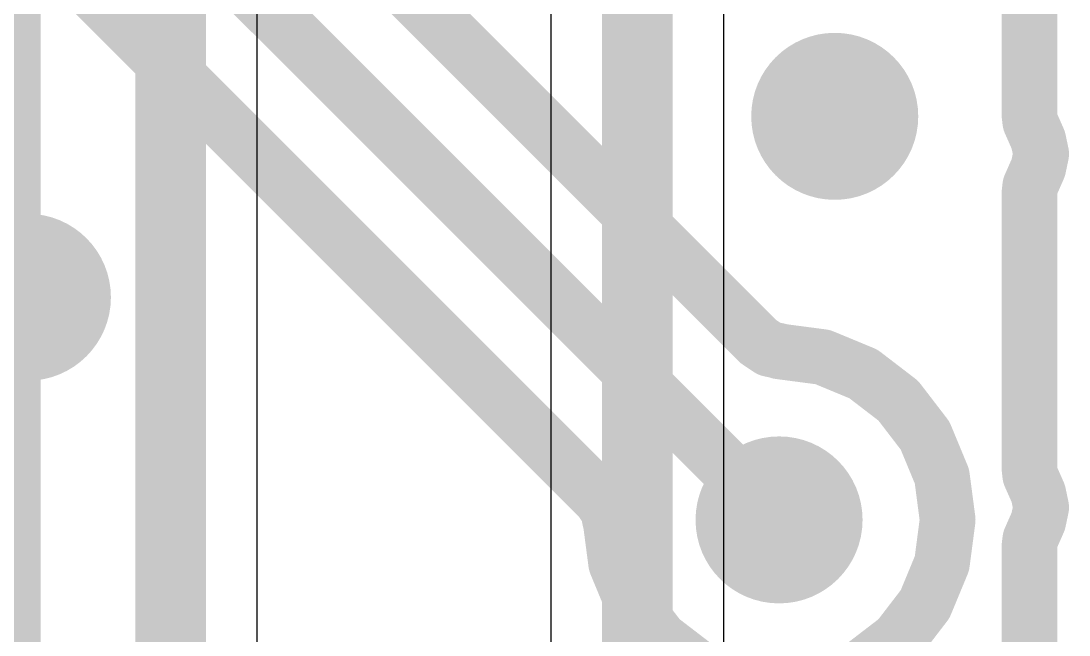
# Model space of a CAD drawing. Header units: inches. Extents: x 0 to 12.4, y -0.6 to 2.2.
# Drawn here: x 2.2088 to 2.357, y 1.256 to 1.3429 of the extents above; entities that cross this region are included whole.
import ezdxf

# ---------------------------------------------------------------- set-up
doc = ezdxf.new("R2010")
doc.units = ezdxf.units.IN
doc.header["$MEASUREMENT"] = 0
doc.layers.add('Bottom Layer', color=5, linetype='Continuous')
doc.layers.add('Dimension', color=6, linetype='Continuous')

msp = doc.modelspace()

# ---------------------------------------------------------------- hatches: boundary and pattern name
at = {"layer": 'Dimension'}
h = msp.add_hatch(color=6, dxfattribs=at)
edge = h.paths.add_edge_path()
edge.add_arc((2.3239116, 1.3294061), 0.011811, 0, 360)
h = msp.add_hatch(color=6, dxfattribs=at)
edge = h.paths.add_edge_path()
edge.add_arc((2.2097383, 1.3038155), 0.011811, 0, 360)
h = msp.add_hatch(color=6, dxfattribs=at)
edge = h.paths.add_edge_path()
edge.add_arc((2.3160376, 1.2723195), 0.011811, 0, 360)
h = msp.add_hatch(color=6, dxfattribs=at)
edge = h.paths.add_edge_path()
edge.add_arc((2.3160376, 1.2723195), 0.011811, 0, 360)

# ---------------------------------------------------------------- linework, layer by layer
at = {"layer": 'Bottom Layer'}
for p, q in [((2.2422351, 0.8030049), (2.2422351, 1.721)), ((2.2837649, 1.6666323), (2.2837649, 1.0479291)), ((2.3082351, 1.0479291), (2.3082351, 1.6666323))]:
    msp.add_line(p, q, dxfattribs=at)
for points in [[(2.23, 0.797937, 0.01, 0.01, 0), (2.23, 1.721, 0.01, 0.01, 0)], [(2.296, 1.010937, 0.01, 0.01, 0), (2.296, 1.681, 0.01, 0.01, 0)], [(2.2065966, 0.6254035, 0.01, 0.01, 0), (2.2065966, 1.4204034, 0.01, 0.01, 0)]]:
    msp.add_lwpolyline(points, format="xyseb", dxfattribs=at)
at = {"layer": 'Dimension'}
for points in [[(2.2239476, 1.3867083, 0.007874, 0.007874, 0), (2.3131026, 1.2975533, 0.007874, 0.007874, 0)], [(2.2136754, 1.3746817, 0.007874, 0.007874, 0), (2.3160376, 1.2723195, 0.007874, 0.007874, 0)], [(2.3514509, 1.3297492, 0.007874, 0.007874, 0), (2.3514509, 1.3684333, 0.007874, 0.007874, 0)], [(2.208574, 1.3574841, 0.007874, 0.007874, 0), (2.2908037, 1.2752545, 0.007874, 0.007874, 0)], [(2.3514509, 1.3297485, 0.007874, 0.007874, 0), (2.3514509, 1.3297492, 0.007874, 0.007874, 0)], [(2.3514509, 1.3297485, 0.007874, 0.007874, 0), (2.351451, 1.3296083, 0.007874, 0.007874, 0)], [(2.351451, 1.3296083, 0.007874, 0.007874, 0), (2.3514672, 1.3294686, 0.007874, 0.007874, 0)], [(2.3514672, 1.3294682, 0.007874, 0.007874, 0), (2.3514672, 1.3294686, 0.007874, 0.007874, 0)], [(2.3514672, 1.3294682, 0.007874, 0.007874, 0), (2.3514818, 1.3293421, 0.007874, 0.007874, 0)], [(2.3514818, 1.3293421, 0.007874, 0.007874, 0), (2.3515657, 1.328619, 0.007874, 0.007874, 0)], [(2.3515657, 1.328619, 0.007874, 0.007874, 0), (2.351714, 1.3282832, 0.007874, 0.007874, 0)], [(2.351714, 1.3282831, 0.007874, 0.007874, 0), (2.351714, 1.3282832, 0.007874, 0.007874, 0)], [(2.351714, 1.3282831, 0.007874, 0.007874, 0), (2.3526943, 1.326063, 0.007874, 0.007874, 0)], [(2.3526943, 1.326063, 0.007874, 0.007874, 0), (2.3531102, 1.3240911, 0.007874, 0.007874, 0)], [(2.3526943, 1.3221192, 0.007874, 0.007874, 0), (2.3531102, 1.3240911, 0.007874, 0.007874, 0)], [(2.351714, 1.3198991, 0.007874, 0.007874, 0), (2.3526943, 1.3221192, 0.007874, 0.007874, 0)], [(2.3515657, 1.3195632, 0.007874, 0.007874, 0), (2.3517139, 1.3198988, 0.007874, 0.007874, 0)], [(2.3517139, 1.3198988, 0.007874, 0.007874, 0), (2.351714, 1.3198991, 0.007874, 0.007874, 0)], [(2.3514509, 1.318574, 0.007874, 0.007874, 0), (2.3514671, 1.3187132, 0.007874, 0.007874, 0)], [(2.3514509, 1.3184333, 0.007874, 0.007874, 0), (2.3514509, 1.318574, 0.007874, 0.007874, 0)], [(2.3514509, 1.2797492, 0.007874, 0.007874, 0), (2.3514509, 1.3184333, 0.007874, 0.007874, 0)], [(2.3514671, 1.3187137, 0.007874, 0.007874, 0), (2.3515234, 1.3191985, 0.007874, 0.007874, 0)], [(2.3514671, 1.3187132, 0.007874, 0.007874, 0), (2.3514671, 1.3187137, 0.007874, 0.007874, 0)], [(2.3515234, 1.3191985, 0.007874, 0.007874, 0), (2.3515657, 1.3195632, 0.007874, 0.007874, 0)], [(2.3131026, 1.2975533, 0.007874, 0.007874, 0), (2.3146856, 1.2964954, 0.007874, 0.007874, 0)], [(2.3146856, 1.2964954, 0.007874, 0.007874, 0), (2.3160454, 1.2962246, 0.007874, 0.007874, 0)], [(2.3160376, 1.2961652, 0.007874, 0.007874, 0), (2.3160454, 1.2962246, 0.007874, 0.007874, 0)], [(2.3160376, 1.2961652, 0.007874, 0.007874, 0), (2.321892, 1.2953945, 0.007874, 0.007874, 0)], [(2.321892, 1.2953945, 0.007874, 0.007874, 0), (2.3218922, 1.2953945, 0.007874, 0.007874, 0)], [(2.3218922, 1.2953945, 0.007874, 0.007874, 0), (2.3222093, 1.2953527, 0.007874, 0.007874, 0)], [(2.3222093, 1.2953527, 0.007874, 0.007874, 0), (2.3225048, 1.2952303, 0.007874, 0.007874, 0)], [(2.3225048, 1.2952303, 0.007874, 0.007874, 0), (2.3225049, 1.2952302, 0.007874, 0.007874, 0)], [(2.3225049, 1.2952302, 0.007874, 0.007874, 0), (2.3276648, 1.2930929, 0.007874, 0.007874, 0)], [(2.3276648, 1.2930929, 0.007874, 0.007874, 0), (2.3279604, 1.2929705, 0.007874, 0.007874, 0)], [(2.3279604, 1.2929705, 0.007874, 0.007874, 0), (2.3328991, 1.2891809, 0.007874, 0.007874, 0)], [(2.3328991, 1.2891809, 0.007874, 0.007874, 0), (2.3366886, 1.2842423, 0.007874, 0.007874, 0)], [(2.3366886, 1.2842423, 0.007874, 0.007874, 0), (2.3390708, 1.2784912, 0.007874, 0.007874, 0)], [(2.3514509, 1.2797485, 0.007874, 0.007874, 0), (2.3514509, 1.2797492, 0.007874, 0.007874, 0)], [(2.3514509, 1.2797485, 0.007874, 0.007874, 0), (2.351451, 1.2796083, 0.007874, 0.007874, 0)], [(2.3390708, 1.2784912, 0.007874, 0.007874, 0), (2.3398833, 1.2723195, 0.007874, 0.007874, 0)], [(2.351451, 1.2796083, 0.007874, 0.007874, 0), (2.3514672, 1.2794686, 0.007874, 0.007874, 0)], [(2.3514672, 1.2794682, 0.007874, 0.007874, 0), (2.3514672, 1.2794686, 0.007874, 0.007874, 0)], [(2.3514672, 1.2794682, 0.007874, 0.007874, 0), (2.3514806, 1.2793525, 0.007874, 0.007874, 0)], [(2.3514806, 1.2793525, 0.007874, 0.007874, 0), (2.3515657, 1.278619, 0.007874, 0.007874, 0)], [(2.3515657, 1.278619, 0.007874, 0.007874, 0), (2.351714, 1.2782832, 0.007874, 0.007874, 0)], [(2.351714, 1.2782831, 0.007874, 0.007874, 0), (2.351714, 1.2782832, 0.007874, 0.007874, 0)], [(2.351714, 1.2782831, 0.007874, 0.007874, 0), (2.3526943, 1.276063, 0.007874, 0.007874, 0)], [(2.2908037, 1.2752545, 0.007874, 0.007874, 0), (2.2918616, 1.2736714, 0.007874, 0.007874, 0)], [(2.3526943, 1.276063, 0.007874, 0.007874, 0), (2.3531102, 1.2740911, 0.007874, 0.007874, 0)], [(2.3526943, 1.2721192, 0.007874, 0.007874, 0), (2.3531102, 1.2740911, 0.007874, 0.007874, 0)], [(2.2918616, 1.2736714, 0.007874, 0.007874, 0), (2.2921324, 1.2723117, 0.007874, 0.007874, 0)], [(2.2921324, 1.2723117, 0.007874, 0.007874, 0), (2.2921918, 1.2723195, 0.007874, 0.007874, 0)], [(2.2921918, 1.2723195, 0.007874, 0.007874, 0), (2.2929625, 1.266465, 0.007874, 0.007874, 0)], [(2.3390708, 1.2661477, 0.007874, 0.007874, 0), (2.3398833, 1.2723195, 0.007874, 0.007874, 0)], [(2.351714, 1.2698991, 0.007874, 0.007874, 0), (2.3526943, 1.2721192, 0.007874, 0.007874, 0)], [(2.3515234, 1.2691985, 0.007874, 0.007874, 0), (2.3515657, 1.2695632, 0.007874, 0.007874, 0)], [(2.3515657, 1.2695632, 0.007874, 0.007874, 0), (2.3517139, 1.2698988, 0.007874, 0.007874, 0)], [(2.3517139, 1.2698988, 0.007874, 0.007874, 0), (2.351714, 1.2698991, 0.007874, 0.007874, 0)], [(2.3514509, 1.268574, 0.007874, 0.007874, 0), (2.3514671, 1.2687132, 0.007874, 0.007874, 0)], [(2.3514509, 1.2684333, 0.007874, 0.007874, 0), (2.3514509, 1.268574, 0.007874, 0.007874, 0)], [(2.3514509, 1.2684332, 0.007874, 0.007874, 0), (2.3514509, 1.2684333, 0.007874, 0.007874, 0)], [(2.3514509, 1.2452329, 0.007874, 0.007874, 0), (2.3514509, 1.2684332, 0.007874, 0.007874, 0)], [(2.3514671, 1.2687137, 0.007874, 0.007874, 0), (2.3515234, 1.2691985, 0.007874, 0.007874, 0)], [(2.3514671, 1.2687132, 0.007874, 0.007874, 0), (2.3514671, 1.2687137, 0.007874, 0.007874, 0)], [(2.2929625, 1.266465, 0.007874, 0.007874, 0), (2.2929626, 1.2664648, 0.007874, 0.007874, 0)], [(2.2929626, 1.2664648, 0.007874, 0.007874, 0), (2.2930043, 1.2661477, 0.007874, 0.007874, 0)], [(2.2930043, 1.2661477, 0.007874, 0.007874, 0), (2.2931267, 1.2658522, 0.007874, 0.007874, 0)], [(2.2931267, 1.2658522, 0.007874, 0.007874, 0), (2.2931268, 1.2658521, 0.007874, 0.007874, 0)], [(2.2931268, 1.2658521, 0.007874, 0.007874, 0), (2.2950878, 1.2611178, 0.007874, 0.007874, 0)], [(2.3366886, 1.2603966, 0.007874, 0.007874, 0), (2.3390708, 1.2661477, 0.007874, 0.007874, 0)], [(2.2950878, 1.2611178, 0.007874, 0.007874, 0), (2.2953865, 1.2603966, 0.007874, 0.007874, 0)], [(2.2953865, 1.2603966, 0.007874, 0.007874, 0), (2.2991761, 1.255458, 0.007874, 0.007874, 0)], [(2.3328991, 1.255458, 0.007874, 0.007874, 0), (2.3366886, 1.2603966, 0.007874, 0.007874, 0)], [(2.2991761, 1.255458, 0.007874, 0.007874, 0), (2.3041147, 1.2516684, 0.007874, 0.007874, 0)], [(2.3279604, 1.2516684, 0.007874, 0.007874, 0), (2.3328991, 1.255458, 0.007874, 0.007874, 0)]]:
    msp.add_lwpolyline(points, format="xyseb", dxfattribs=at)
for points in [[(2.3494824, 1.3297492, 0.003937, 0.003937, 1), (2.3534194, 1.3297492, 0.003937, 0.003937, 1)], [(2.3494824, 1.3297492, 0.003937, 0.003937, 1), (2.3534194, 1.3297492, 0.003937, 0.003937, 1)], [(2.3494824, 1.3297485, 0.003937, 0.003937, 1), (2.3534194, 1.3297485, 0.003937, 0.003937, 1)], [(2.3494824, 1.3297485, 0.003937, 0.003937, 1), (2.3534194, 1.3297485, 0.003937, 0.003937, 1)], [(2.3494825, 1.3296083, 0.003937, 0.003937, 1), (2.3534195, 1.3296083, 0.003937, 0.003937, 1)], [(2.3494825, 1.3296083, 0.003937, 0.003937, 1), (2.3534195, 1.3296083, 0.003937, 0.003937, 1)], [(2.3494987, 1.3294686, 0.003937, 0.003937, 1), (2.3534357, 1.3294686, 0.003937, 0.003937, 1)], [(2.3494987, 1.3294686, 0.003937, 0.003937, 1), (2.3534357, 1.3294686, 0.003937, 0.003937, 1)], [(2.3494987, 1.3294682, 0.003937, 0.003937, 1), (2.3534357, 1.3294682, 0.003937, 0.003937, 1)], [(2.3494987, 1.3294682, 0.003937, 0.003937, 1), (2.3534357, 1.3294682, 0.003937, 0.003937, 1)], [(2.3495133, 1.3293421, 0.003937, 0.003937, 1), (2.3534503, 1.3293421, 0.003937, 0.003937, 1)], [(2.3495133, 1.3293421, 0.003937, 0.003937, 1), (2.3534503, 1.3293421, 0.003937, 0.003937, 1)], [(2.3495972, 1.328619, 0.003937, 0.003937, 1), (2.3535342, 1.328619, 0.003937, 0.003937, 1)], [(2.3495972, 1.328619, 0.003937, 0.003937, 1), (2.3535342, 1.328619, 0.003937, 0.003937, 1)], [(2.3497455, 1.3282832, 0.003937, 0.003937, 1), (2.3536825, 1.3282832, 0.003937, 0.003937, 1)], [(2.3497455, 1.3282832, 0.003937, 0.003937, 1), (2.3536825, 1.3282832, 0.003937, 0.003937, 1)], [(2.3497455, 1.3282831, 0.003937, 0.003937, 1), (2.3536825, 1.3282831, 0.003937, 0.003937, 1)], [(2.3497455, 1.3282831, 0.003937, 0.003937, 1), (2.3536825, 1.3282831, 0.003937, 0.003937, 1)], [(2.3507258, 1.326063, 0.003937, 0.003937, 1), (2.3546628, 1.326063, 0.003937, 0.003937, 1)], [(2.3507258, 1.326063, 0.003937, 0.003937, 1), (2.3546628, 1.326063, 0.003937, 0.003937, 1)], [(2.3511417, 1.3240911, 0.003937, 0.003937, 1), (2.3550787, 1.3240911, 0.003937, 0.003937, 1)], [(2.3511417, 1.3240911, 0.003937, 0.003937, 1), (2.3550787, 1.3240911, 0.003937, 0.003937, 1)], [(2.3507258, 1.3221192, 0.003937, 0.003937, 1), (2.3546628, 1.3221192, 0.003937, 0.003937, 1)], [(2.3507258, 1.3221192, 0.003937, 0.003937, 1), (2.3546628, 1.3221192, 0.003937, 0.003937, 1)], [(2.3497454, 1.3198988, 0.003937, 0.003937, 1), (2.3536824, 1.3198988, 0.003937, 0.003937, 1)], [(2.3497454, 1.3198988, 0.003937, 0.003937, 1), (2.3536824, 1.3198988, 0.003937, 0.003937, 1)], [(2.3497455, 1.3198991, 0.003937, 0.003937, 1), (2.3536825, 1.3198991, 0.003937, 0.003937, 1)], [(2.3497455, 1.3198991, 0.003937, 0.003937, 1), (2.3536825, 1.3198991, 0.003937, 0.003937, 1)], [(2.3494824, 1.318574, 0.003937, 0.003937, 1), (2.3534194, 1.318574, 0.003937, 0.003937, 1)], [(2.3494824, 1.318574, 0.003937, 0.003937, 1), (2.3534194, 1.318574, 0.003937, 0.003937, 1)], [(2.3494824, 1.3184333, 0.003937, 0.003937, 1), (2.3534194, 1.3184333, 0.003937, 0.003937, 1)], [(2.3494824, 1.3184333, 0.003937, 0.003937, 1), (2.3534194, 1.3184333, 0.003937, 0.003937, 1)], [(2.3494986, 1.3187137, 0.003937, 0.003937, 1), (2.3534356, 1.3187137, 0.003937, 0.003937, 1)], [(2.3494986, 1.3187137, 0.003937, 0.003937, 1), (2.3534356, 1.3187137, 0.003937, 0.003937, 1)], [(2.3494986, 1.3187132, 0.003937, 0.003937, 1), (2.3534356, 1.3187132, 0.003937, 0.003937, 1)], [(2.3494986, 1.3187132, 0.003937, 0.003937, 1), (2.3534356, 1.3187132, 0.003937, 0.003937, 1)], [(2.3495549, 1.3191985, 0.003937, 0.003937, 1), (2.3534919, 1.3191985, 0.003937, 0.003937, 1)], [(2.3495549, 1.3191985, 0.003937, 0.003937, 1), (2.3534919, 1.3191985, 0.003937, 0.003937, 1)], [(2.3495972, 1.3195632, 0.003937, 0.003937, 1), (2.3535342, 1.3195632, 0.003937, 0.003937, 1)], [(2.3495972, 1.3195632, 0.003937, 0.003937, 1), (2.3535342, 1.3195632, 0.003937, 0.003937, 1)], [(2.3111341, 1.2975533, 0.003937, 0.003937, 1), (2.3150711, 1.2975533, 0.003937, 0.003937, 1)], [(2.3111341, 1.2975533, 0.003937, 0.003937, 1), (2.3150711, 1.2975533, 0.003937, 0.003937, 1)], [(2.3127171, 1.2964954, 0.003937, 0.003937, 1), (2.3166541, 1.2964954, 0.003937, 0.003937, 1)], [(2.3127171, 1.2964954, 0.003937, 0.003937, 1), (2.3166541, 1.2964954, 0.003937, 0.003937, 1)], [(2.3140691, 1.2961652, 0.003937, 0.003937, 1), (2.3180061, 1.2961652, 0.003937, 0.003937, 1)], [(2.3140691, 1.2961652, 0.003937, 0.003937, 1), (2.3180061, 1.2961652, 0.003937, 0.003937, 1)], [(2.3140769, 1.2962246, 0.003937, 0.003937, 1), (2.3180139, 1.2962246, 0.003937, 0.003937, 1)], [(2.3140769, 1.2962246, 0.003937, 0.003937, 1), (2.3180139, 1.2962246, 0.003937, 0.003937, 1)], [(2.3199235, 1.2953945, 0.003937, 0.003937, 1), (2.3238605, 1.2953945, 0.003937, 0.003937, 1)], [(2.3199235, 1.2953945, 0.003937, 0.003937, 1), (2.3238605, 1.2953945, 0.003937, 0.003937, 1)], [(2.3199237, 1.2953945, 0.003937, 0.003937, 1), (2.3238607, 1.2953945, 0.003937, 0.003937, 1)], [(2.3199237, 1.2953945, 0.003937, 0.003937, 1), (2.3238607, 1.2953945, 0.003937, 0.003937, 1)], [(2.3202408, 1.2953527, 0.003937, 0.003937, 1), (2.3241778, 1.2953527, 0.003937, 0.003937, 1)], [(2.3202408, 1.2953527, 0.003937, 0.003937, 1), (2.3241778, 1.2953527, 0.003937, 0.003937, 1)], [(2.3205363, 1.2952303, 0.003937, 0.003937, 1), (2.3244733, 1.2952303, 0.003937, 0.003937, 1)], [(2.3205363, 1.2952303, 0.003937, 0.003937, 1), (2.3244733, 1.2952303, 0.003937, 0.003937, 1)], [(2.3205364, 1.2952302, 0.003937, 0.003937, 1), (2.3244734, 1.2952302, 0.003937, 0.003937, 1)], [(2.3205364, 1.2952302, 0.003937, 0.003937, 1), (2.3244734, 1.2952302, 0.003937, 0.003937, 1)], [(2.3256963, 1.2930929, 0.003937, 0.003937, 1), (2.3296333, 1.2930929, 0.003937, 0.003937, 1)], [(2.3256963, 1.2930929, 0.003937, 0.003937, 1), (2.3296333, 1.2930929, 0.003937, 0.003937, 1)], [(2.3259919, 1.2929705, 0.003937, 0.003937, 1), (2.3299289, 1.2929705, 0.003937, 0.003937, 1)], [(2.3259919, 1.2929705, 0.003937, 0.003937, 1), (2.3299289, 1.2929705, 0.003937, 0.003937, 1)], [(2.3309306, 1.2891809, 0.003937, 0.003937, 1), (2.3348676, 1.2891809, 0.003937, 0.003937, 1)], [(2.3309306, 1.2891809, 0.003937, 0.003937, 1), (2.3348676, 1.2891809, 0.003937, 0.003937, 1)], [(2.3347201, 1.2842423, 0.003937, 0.003937, 1), (2.3386571, 1.2842423, 0.003937, 0.003937, 1)], [(2.3347201, 1.2842423, 0.003937, 0.003937, 1), (2.3386571, 1.2842423, 0.003937, 0.003937, 1)], [(2.3494824, 1.2797492, 0.003937, 0.003937, 1), (2.3534194, 1.2797492, 0.003937, 0.003937, 1)], [(2.3494824, 1.2797492, 0.003937, 0.003937, 1), (2.3534194, 1.2797492, 0.003937, 0.003937, 1)], [(2.3494824, 1.2797485, 0.003937, 0.003937, 1), (2.3534194, 1.2797485, 0.003937, 0.003937, 1)], [(2.3494824, 1.2797485, 0.003937, 0.003937, 1), (2.3534194, 1.2797485, 0.003937, 0.003937, 1)], [(2.3371023, 1.2784912, 0.003937, 0.003937, 1), (2.3410393, 1.2784912, 0.003937, 0.003937, 1)], [(2.3371023, 1.2784912, 0.003937, 0.003937, 1), (2.3410393, 1.2784912, 0.003937, 0.003937, 1)], [(2.3494825, 1.2796083, 0.003937, 0.003937, 1), (2.3534195, 1.2796083, 0.003937, 0.003937, 1)], [(2.3494825, 1.2796083, 0.003937, 0.003937, 1), (2.3534195, 1.2796083, 0.003937, 0.003937, 1)], [(2.3494987, 1.2794686, 0.003937, 0.003937, 1), (2.3534357, 1.2794686, 0.003937, 0.003937, 1)], [(2.3494987, 1.2794686, 0.003937, 0.003937, 1), (2.3534357, 1.2794686, 0.003937, 0.003937, 1)], [(2.3494987, 1.2794682, 0.003937, 0.003937, 1), (2.3534357, 1.2794682, 0.003937, 0.003937, 1)], [(2.3494987, 1.2794682, 0.003937, 0.003937, 1), (2.3534357, 1.2794682, 0.003937, 0.003937, 1)], [(2.3495121, 1.2793525, 0.003937, 0.003937, 1), (2.3534491, 1.2793525, 0.003937, 0.003937, 1)], [(2.3495121, 1.2793525, 0.003937, 0.003937, 1), (2.3534491, 1.2793525, 0.003937, 0.003937, 1)], [(2.3495972, 1.278619, 0.003937, 0.003937, 1), (2.3535342, 1.278619, 0.003937, 0.003937, 1)], [(2.3495972, 1.278619, 0.003937, 0.003937, 1), (2.3535342, 1.278619, 0.003937, 0.003937, 1)], [(2.3497455, 1.2782832, 0.003937, 0.003937, 1), (2.3536825, 1.2782832, 0.003937, 0.003937, 1)], [(2.3497455, 1.2782832, 0.003937, 0.003937, 1), (2.3536825, 1.2782832, 0.003937, 0.003937, 1)], [(2.3497455, 1.2782831, 0.003937, 0.003937, 1), (2.3536825, 1.2782831, 0.003937, 0.003937, 1)], [(2.3497455, 1.2782831, 0.003937, 0.003937, 1), (2.3536825, 1.2782831, 0.003937, 0.003937, 1)], [(2.2888352, 1.2752545, 0.003937, 0.003937, 1), (2.2927722, 1.2752545, 0.003937, 0.003937, 1)], [(2.2888352, 1.2752545, 0.003937, 0.003937, 1), (2.2927722, 1.2752545, 0.003937, 0.003937, 1)], [(2.3507258, 1.276063, 0.003937, 0.003937, 1), (2.3546628, 1.276063, 0.003937, 0.003937, 1)], [(2.3507258, 1.276063, 0.003937, 0.003937, 1), (2.3546628, 1.276063, 0.003937, 0.003937, 1)], [(2.3511417, 1.2740911, 0.003937, 0.003937, 1), (2.3550787, 1.2740911, 0.003937, 0.003937, 1)], [(2.3511417, 1.2740911, 0.003937, 0.003937, 1), (2.3550787, 1.2740911, 0.003937, 0.003937, 1)], [(2.2898931, 1.2736714, 0.003937, 0.003937, 1), (2.2938301, 1.2736714, 0.003937, 0.003937, 1)], [(2.2898931, 1.2736714, 0.003937, 0.003937, 1), (2.2938301, 1.2736714, 0.003937, 0.003937, 1)], [(2.2901639, 1.2723117, 0.003937, 0.003937, 1), (2.2941009, 1.2723117, 0.003937, 0.003937, 1)], [(2.2901639, 1.2723117, 0.003937, 0.003937, 1), (2.2941009, 1.2723117, 0.003937, 0.003937, 1)], [(2.2902233, 1.2723195, 0.003937, 0.003937, 1), (2.2941603, 1.2723195, 0.003937, 0.003937, 1)], [(2.2902233, 1.2723195, 0.003937, 0.003937, 1), (2.2941603, 1.2723195, 0.003937, 0.003937, 1)], [(2.3140691, 1.2723195, 0.003937, 0.003937, 1), (2.3180061, 1.2723195, 0.003937, 0.003937, 1)], [(2.3379148, 1.2723195, 0.003937, 0.003937, 1), (2.3418518, 1.2723195, 0.003937, 0.003937, 1)], [(2.3379148, 1.2723195, 0.003937, 0.003937, 1), (2.3418518, 1.2723195, 0.003937, 0.003937, 1)], [(2.3507258, 1.2721192, 0.003937, 0.003937, 1), (2.3546628, 1.2721192, 0.003937, 0.003937, 1)], [(2.3507258, 1.2721192, 0.003937, 0.003937, 1), (2.3546628, 1.2721192, 0.003937, 0.003937, 1)], [(2.3495972, 1.2695632, 0.003937, 0.003937, 1), (2.3535342, 1.2695632, 0.003937, 0.003937, 1)], [(2.3495972, 1.2695632, 0.003937, 0.003937, 1), (2.3535342, 1.2695632, 0.003937, 0.003937, 1)], [(2.3497454, 1.2698988, 0.003937, 0.003937, 1), (2.3536824, 1.2698988, 0.003937, 0.003937, 1)], [(2.3497454, 1.2698988, 0.003937, 0.003937, 1), (2.3536824, 1.2698988, 0.003937, 0.003937, 1)], [(2.3497455, 1.2698991, 0.003937, 0.003937, 1), (2.3536825, 1.2698991, 0.003937, 0.003937, 1)], [(2.3497455, 1.2698991, 0.003937, 0.003937, 1), (2.3536825, 1.2698991, 0.003937, 0.003937, 1)], [(2.3494824, 1.268574, 0.003937, 0.003937, 1), (2.3534194, 1.268574, 0.003937, 0.003937, 1)], [(2.3494824, 1.268574, 0.003937, 0.003937, 1), (2.3534194, 1.268574, 0.003937, 0.003937, 1)], [(2.3494824, 1.2684333, 0.003937, 0.003937, 1), (2.3534194, 1.2684333, 0.003937, 0.003937, 1)], [(2.3494824, 1.2684333, 0.003937, 0.003937, 1), (2.3534194, 1.2684333, 0.003937, 0.003937, 1)], [(2.3494824, 1.2684332, 0.003937, 0.003937, 1), (2.3534194, 1.2684332, 0.003937, 0.003937, 1)], [(2.3494824, 1.2684332, 0.003937, 0.003937, 1), (2.3534194, 1.2684332, 0.003937, 0.003937, 1)], [(2.3494986, 1.2687137, 0.003937, 0.003937, 1), (2.3534356, 1.2687137, 0.003937, 0.003937, 1)], [(2.3494986, 1.2687137, 0.003937, 0.003937, 1), (2.3534356, 1.2687137, 0.003937, 0.003937, 1)], [(2.3494986, 1.2687132, 0.003937, 0.003937, 1), (2.3534356, 1.2687132, 0.003937, 0.003937, 1)], [(2.3494986, 1.2687132, 0.003937, 0.003937, 1), (2.3534356, 1.2687132, 0.003937, 0.003937, 1)], [(2.3495549, 1.2691985, 0.003937, 0.003937, 1), (2.3534919, 1.2691985, 0.003937, 0.003937, 1)], [(2.3495549, 1.2691985, 0.003937, 0.003937, 1), (2.3534919, 1.2691985, 0.003937, 0.003937, 1)], [(2.290994, 1.266465, 0.003937, 0.003937, 1), (2.294931, 1.266465, 0.003937, 0.003937, 1)], [(2.290994, 1.266465, 0.003937, 0.003937, 1), (2.294931, 1.266465, 0.003937, 0.003937, 1)], [(2.2909941, 1.2664648, 0.003937, 0.003937, 1), (2.2949311, 1.2664648, 0.003937, 0.003937, 1)], [(2.2909941, 1.2664648, 0.003937, 0.003937, 1), (2.2949311, 1.2664648, 0.003937, 0.003937, 1)], [(2.2910358, 1.2661477, 0.003937, 0.003937, 1), (2.2949728, 1.2661477, 0.003937, 0.003937, 1)], [(2.2910358, 1.2661477, 0.003937, 0.003937, 1), (2.2949728, 1.2661477, 0.003937, 0.003937, 1)], [(2.2911582, 1.2658522, 0.003937, 0.003937, 1), (2.2950952, 1.2658522, 0.003937, 0.003937, 1)], [(2.2911582, 1.2658522, 0.003937, 0.003937, 1), (2.2950952, 1.2658522, 0.003937, 0.003937, 1)], [(2.2911583, 1.2658521, 0.003937, 0.003937, 1), (2.2950953, 1.2658521, 0.003937, 0.003937, 1)], [(2.2911583, 1.2658521, 0.003937, 0.003937, 1), (2.2950953, 1.2658521, 0.003937, 0.003937, 1)], [(2.3371023, 1.2661477, 0.003937, 0.003937, 1), (2.3410393, 1.2661477, 0.003937, 0.003937, 1)], [(2.3371023, 1.2661477, 0.003937, 0.003937, 1), (2.3410393, 1.2661477, 0.003937, 0.003937, 1)], [(2.2931193, 1.2611178, 0.003937, 0.003937, 1), (2.2970563, 1.2611178, 0.003937, 0.003937, 1)], [(2.2931193, 1.2611178, 0.003937, 0.003937, 1), (2.2970563, 1.2611178, 0.003937, 0.003937, 1)], [(2.293418, 1.2603966, 0.003937, 0.003937, 1), (2.297355, 1.2603966, 0.003937, 0.003937, 1)], [(2.293418, 1.2603966, 0.003937, 0.003937, 1), (2.297355, 1.2603966, 0.003937, 0.003937, 1)], [(2.3347201, 1.2603966, 0.003937, 0.003937, 1), (2.3386571, 1.2603966, 0.003937, 0.003937, 1)], [(2.3347201, 1.2603966, 0.003937, 0.003937, 1), (2.3386571, 1.2603966, 0.003937, 0.003937, 1)], [(2.2972076, 1.255458, 0.003937, 0.003937, 1), (2.3011446, 1.255458, 0.003937, 0.003937, 1)], [(2.2972076, 1.255458, 0.003937, 0.003937, 1), (2.3011446, 1.255458, 0.003937, 0.003937, 1)], [(2.3309306, 1.255458, 0.003937, 0.003937, 1), (2.3348676, 1.255458, 0.003937, 0.003937, 1)], [(2.3309306, 1.255458, 0.003937, 0.003937, 1), (2.3348676, 1.255458, 0.003937, 0.003937, 1)]]:
    msp.add_lwpolyline(points, format="xyseb", close=True, dxfattribs=at)

doc.saveas('drawing.dxf')
